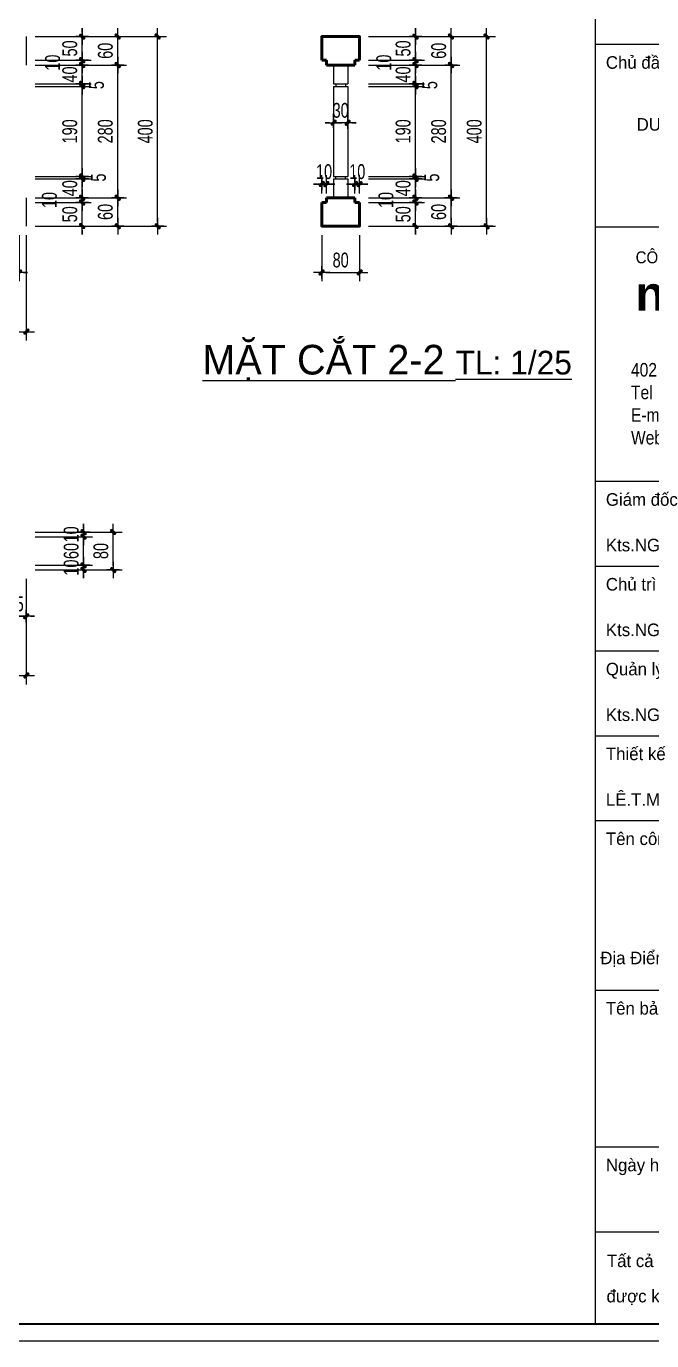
# Model space of a CAD drawing. Header units: inches. Extents: x 88947 to 296847, y 35049 to 161062.
# Drawn here: x 218162 to 220800, y 66815 to 72362 of the extents above; entities that cross this region are included whole.
import ezdxf
from ezdxf.enums import TextEntityAlignment as Align

# ---------------------------------------------------------------- set-up
doc = ezdxf.new("R2010")
doc.units = ezdxf.units.IN
doc.header["$MEASUREMENT"] = 0
doc.header["$PDMODE"] = 1
doc.layers.add('$AUDIT_BAD_LAYER1', color=7, linetype='Continuous')
doc.layers.add('text', color=2, linetype='Continuous')
for name, color, linetype, lineweight in [('0.15', 175, 'Continuous', 20), ('A-Dims', 145, 'Continuous', 25), ('A-Text', 30, 'Continuous', 9), ('A-Wall', 2, 'Continuous', 35), ('DIM', 7, 'Continuous', 25), ('KHUNG 2', 144, 'Continuous', 18), ('THAY', 3, 'Continuous', 18), ('TUONG', 4, 'Continuous', 50)]:
    doc.layers.add(name, color=color, linetype=linetype, lineweight=lineweight)
doc.styles.add('FRANKO', font='VFRANKO.TTF')
doc.styles.add('KHUNGTEN', font='VHELVEB.TTF')
doc.styles.add('VNCENTURYH', font='VHAVAN.TTF')
doc.styles.add('VNI-HELVE-CONDENSE', font='VNARIAL.TTF', dxfattribs={"width": 0.7})
doc.dimstyles.new('TAS-25', dxfattribs={"dimscale": 25, "dimtxt": 2.5, "dimasz": 0.7, "dimexe": 1.5, "dimexo": 1.5, "dimgap": 0.8, "dimtad": 1, "dimdec": 0, "dimlfac": 0.5, "dimzin": 3, "dimdsep": 46, "dimtxsty": 'VNI-HELVE-CONDENSE', "dimblk": 'TICK', "dimcen": 2.5, "dimclrt": 71, "dimazin": 2, "dimtfac": 0.75, "dimtdec": 0, "dimtix": 1, "dimtmove": 2, "dimatfit": 2, "dimldrblk": 'TICK123', "dimfxl": 1.5, "dimtolj": 1, "dimtzin": 0, "dimarcsym": 0})

# ---------------------------------------------------------------- blocks, each defined once
blk = doc.blocks.new('khung ten')
at = {"layer": '0.15', "ltscale": 0.7}
blk.add_line((301249, -213090), (305804, -213090), dxfattribs=at)
at = {"layer": 'A-Wall', "ltscale": 0.7}
blk.add_lwpolyline([(267204, -219099), (305804, -219099), (305804, -190799), (267204, -190799)], close=True, dxfattribs=at)
at = {"layer": 'KHUNG 2', "ltscale": 0.7}
for p, q in [((301249, -219099), (301249, -190799)), ((301249, -203826), (305804, -203826)), ((301249, -206004), (305804, -206004)), ((301249, -209041), (305804, -209041)), ((301249, -210053), (305804, -210053)), ((301249, -211065), (305804, -211065)), ((301249, -212078), (305804, -212078)), ((301249, -213090), (305804, -213090)), ((301249, -215115), (305804, -215115)), ((301249, -216986), (305804, -216986)), ((301249, -217998), (305804, -217998))]:
    blk.add_line(p, q, dxfattribs=at)
blk.add_lwpolyline([(267004, -219299), (306004, -219299), (306004, -190599), (267004, -190599)], close=True, dxfattribs=at)
at = {"layer": '$AUDIT_BAD_LAYER1', "color": 2, "linetype": 'Continuous', "style": 'KHUNGTEN', "width": 0.9}
blk.add_text('COÂNG TY TÖ VAÁN THIEÁT KEÁ & XAÂY DÖÏNG', height=142.53, dxfattribs=at).set_placement((303519, -206369), align=Align.MIDDLE_CENTER)
at = {"layer": '$AUDIT_BAD_LAYER1', "color": 2, "linetype": 'Continuous', "insert": (301673, -207630), "char_height": 161.97, "width": 6102.51, "attachment_point": 1, "style": 'KHUNGTEN'}
blk.add_mtext('{\\fVNI-Helve-Condense|b0|i0|c0|p2;402 Nguyeãn Kieäm - Phuù Nhuaän - TP HCM \\PTel          :  08-9954606 - Fax :08-9954607\\PE-mail      : nhavietnet@hcm.vnn.vn\\PWebsite    : www.nhavietnet.com}', dxfattribs=at)
at = {"layer": 'text', "linetype": 'Continuous', "style": 'FRANKO'}
for s, p in [('Chuû ñaàu tö', (301373, -204118)), ('DU LÒCH VAØ THÔØI TRANG ÑOÂNG TAÂY', (301740, -204857)), ('Giaùm ñoác', (301373, -209334)), ('Kts.NGUYEÃN VAÊN NGUYEÂN', (301373, -209878)), ('Chuû trì', (301373, -210346)), ('Kts.NGUYEÃN VAÊN THIEÄN', (301373, -210890)), ('Quaûn lyù kyõ thuaät', (301373, -211358)), ('Kts.NGUYEÃN VAÊN THIEÄN', (301373, -211903)), ('Thieát keá', (301373, -212370)), ('LEÂ.T.MYÕ DUYEÂN', (301373, -212915)), ('Teân coâng trình', (301373, -213383)), ('Ñòa Ñieåm:     294-Cöûa Ñaïi, Phöôøng Caåm Chaâu, ', (301306, -214806)), ('Teân baûn veõ ', (301373, -215407)), ('Ngaøy hoaøn thaønh', (301373, -217278)), ('Taát caû kích thöôùc trong baûn veõ ', (301385, -218421)), ('ñöôïc kieåm tra thöïc teá taïi coâng trình.', (301381, -218842))]:
    blk.add_text(s, height=150, dxfattribs=at).set_placement(p)
at = {"layer": 'text', "linetype": 'Continuous', "insert": (303546, -206852), "char_height": 410.12, "width": 9417.44, "attachment_point": 5, "style": 'KHUNGTEN'}
blk.add_mtext('{\\fVNI-Helve|b1|i0|c0|p2;nha     iet\\H0.8274x;corp.}', dxfattribs=at)
blk = doc.blocks.new('TICK')
at = {"layer": 'A-Dims', "color": 1}
for p, q in [((-2, 0), (2, 0)), ((0, 1.5), (0, -1.5))]:
    blk.add_line(p, q, dxfattribs=at)
at = {"layer": 'A-Dims', "color": 1, "const_width": 0.788}
blk.add_lwpolyline([(-0.33, -0.35), (0.38, 0.38)], dxfattribs=at)
at = {"layer": 'A-Dims', "color": 1, "const_width": 0.394}
for points in [[(0.24, 0.52, -0.414214), (0.52, 0.52, -1)], [(0.52, 0.52, -0.414214), (0.52, 0.24, -1)], [(-0.47, -0.21, 0.414214), (-0.47, -0.49, 1)], [(-0.47, -0.49, 0.414214), (-0.19, -0.49, 1)]]:
    blk.add_lwpolyline(points, format="xyb", dxfattribs=at)
blk = doc.blocks.new('*D1928')
at = {"layer": 'Defpoints', "color": 0}
for p in [(218071.8, 71518.6), (218131.8, 71518.6), (218131.8, 71323.3)]:
    blk.add_point(p, dxfattribs=at)
at = {"layer": 'DIM', "color": 0, "lineweight": -2}
for p, q in [((218071.8, 71481.1), (218071.8, 71285.8)), ((218131.8, 71481.1), (218131.8, 71285.8)), ((218054.3, 71323.3), (218036.8, 71323.3)), ((218071.8, 71323.3), (218131.8, 71323.3)), ((218149.3, 71323.3), (218166.8, 71323.3))]:
    blk.add_line(p, q, dxfattribs=at)
at = {"layer": 'DIM', "color": 0, "lineweight": -2, "xscale": 17.5, "yscale": 17.5, "zscale": 17.5}
blk.add_blockref('TICK', (218071.8, 71323.3), dxfattribs=at)
at = {"layer": 'DIM', "color": 0, "lineweight": -2, "xscale": 17.5, "yscale": 17.5, "zscale": 17.5, "rotation": 180}
blk.add_blockref('TICK', (218131.8, 71323.3), dxfattribs=at)
at = {"layer": 'DIM', "color": 71, "insert": (218101.8, 71375.2), "char_height": 62.5, "attachment_point": 5, "style": 'VNI-HELVE-CONDENSE'}
blk.add_mtext('\\A1;30', dxfattribs=at)
blk = doc.blocks.new('TICK123')
at = {"layer": 'A-Dims', "color": 1}
blk.add_lwpolyline([(0.05, 0, 0, 0.84, 0), (-2.11, 0, 8.4, 8.4, 0)], format="xyseb", dxfattribs=at)
blk = doc.blocks.new('*D1929')
at = {"layer": 'Defpoints', "color": 0}
for p in [(213361.8, 71518.6), (218161.8, 71518.6), (218161.8, 71073.3)]:
    blk.add_point(p, dxfattribs=at)
at = {"layer": 'DIM', "color": 0, "lineweight": -2}
for p, q in [((213361.8, 71481.1), (213361.8, 71035.8)), ((218161.8, 71481.1), (218161.8, 71035.8)), ((213379.3, 71073.3), (218144.3, 71073.3))]:
    blk.add_line(p, q, dxfattribs=at)
at = {"layer": 'DIM', "color": 0, "lineweight": -2, "xscale": 17.5, "yscale": 17.5, "zscale": 17.5, "rotation": 180}
blk.add_blockref('TICK', (213361.8, 71073.3), dxfattribs=at)
at = {"layer": 'DIM', "color": 0, "lineweight": -2, "xscale": 17.5, "yscale": 17.5, "zscale": 17.5}
blk.add_blockref('TICK', (218161.8, 71073.3), dxfattribs=at)
at = {"layer": 'DIM', "color": 71, "insert": (215761.8, 71125.2), "char_height": 62.5, "attachment_point": 5, "style": 'VNI-HELVE-CONDENSE'}
blk.add_mtext('\\A1;2400', dxfattribs=at)
blk = doc.blocks.new('*D2008')
at = {"layer": 'Defpoints', "color": 0}
for p in [(218071.8, 70067.6), (218161.8, 70067.6), (218161.8, 69872.3)]:
    blk.add_point(p, dxfattribs=at)
at = {"layer": 'DIM', "color": 0, "lineweight": -2}
for p, q in [((218071.8, 70030.1), (218071.8, 69834.8)), ((218161.8, 70030.1), (218161.8, 69834.8)), ((218054.3, 69872.3), (218036.8, 69872.3)), ((218071.8, 69872.3), (218161.8, 69872.3)), ((218179.3, 69872.3), (218196.8, 69872.3))]:
    blk.add_line(p, q, dxfattribs=at)
at = {"layer": 'DIM', "color": 0, "lineweight": -2, "xscale": 17.5, "yscale": 17.5, "zscale": 17.5}
blk.add_blockref('TICK', (218071.8, 69872.3), dxfattribs=at)
at = {"layer": 'DIM', "color": 0, "lineweight": -2, "xscale": 17.5, "yscale": 17.5, "zscale": 17.5, "rotation": 180}
blk.add_blockref('TICK', (218161.8, 69872.3), dxfattribs=at)
at = {"layer": 'DIM', "color": 71, "insert": (218116.8, 69924.1), "char_height": 62.5, "attachment_point": 5, "style": 'VNI-HELVE-CONDENSE'}
blk.add_mtext('\\A1;45', dxfattribs=at)
blk = doc.blocks.new('*D2009')
at = {"layer": 'Defpoints', "color": 0}
for p in [(213361.8, 70067.6), (218161.8, 70067.6), (218161.8, 69622.3)]:
    blk.add_point(p, dxfattribs=at)
at = {"layer": 'DIM', "color": 0, "lineweight": -2}
for p, q in [((213361.8, 70030.1), (213361.8, 69584.8)), ((218161.8, 70030.1), (218161.8, 69584.8)), ((213379.3, 69622.3), (218144.3, 69622.3))]:
    blk.add_line(p, q, dxfattribs=at)
at = {"layer": 'DIM', "color": 0, "lineweight": -2, "xscale": 17.5, "yscale": 17.5, "zscale": 17.5, "rotation": 180}
blk.add_blockref('TICK', (213361.8, 69622.3), dxfattribs=at)
at = {"layer": 'DIM', "color": 0, "lineweight": -2, "xscale": 17.5, "yscale": 17.5, "zscale": 17.5}
blk.add_blockref('TICK', (218161.8, 69622.3), dxfattribs=at)
at = {"layer": 'DIM', "color": 71, "insert": (215761.8, 69674.2), "char_height": 62.5, "attachment_point": 5, "style": 'VNI-HELVE-CONDENSE'}
blk.add_mtext('\\A1;2400', dxfattribs=at)
blk = doc.blocks.new('*D2010')
at = {"layer": 'Defpoints', "color": 0}
for p in [(218161.8, 70087.6), (218161.8, 70067.6), (218403.2, 70087.6)]:
    blk.add_point(p, dxfattribs=at)
at = {"layer": 'DIM', "color": 0, "lineweight": -2}
for p, q in [((218403.2, 70105.1), (218403.2, 70122.6)), ((218199.3, 70087.6), (218440.7, 70087.6)), ((218199.3, 70067.6), (218440.7, 70067.6)), ((218403.2, 70067.6), (218403.2, 70087.6)), ((218403.2, 70050.1), (218403.2, 70032.6))]:
    blk.add_line(p, q, dxfattribs=at)
at = {"layer": 'DIM', "color": 0, "lineweight": -2, "xscale": 17.5, "yscale": 17.5, "zscale": 17.5}
for p, rotation in [((218403.2, 70087.6), 270), ((218403.2, 70067.6), 90)]:
    blk.add_blockref('TICK', p, dxfattribs=dict(at, rotation=rotation))
at = {"layer": 'DIM', "color": 71, "insert": (218351.3, 70077.6), "char_height": 62.5, "attachment_point": 5, "rotation": 90, "style": 'VNI-HELVE-CONDENSE'}
blk.add_mtext('\\A1;10', dxfattribs=at)
blk = doc.blocks.new('*D2011')
at = {"layer": 'Defpoints', "color": 0}
for p in [(218161.8, 70207.6), (218403.2, 70207.6), (218161.8, 70087.6)]:
    blk.add_point(p, dxfattribs=at)
at = {"layer": 'DIM', "color": 0, "lineweight": -2}
for p, q in [((218199.3, 70207.6), (218440.7, 70207.6)), ((218403.2, 70105.1), (218403.2, 70190.1)), ((218199.3, 70087.6), (218440.7, 70087.6))]:
    blk.add_line(p, q, dxfattribs=at)
at = {"layer": 'DIM', "color": 0, "lineweight": -2, "xscale": 17.5, "yscale": 17.5, "zscale": 17.5}
for p, rotation in [((218403.2, 70207.6), 90), ((218403.2, 70087.6), 270)]:
    blk.add_blockref('TICK', p, dxfattribs=dict(at, rotation=rotation))
at = {"layer": 'DIM', "color": 71, "insert": (218351.3, 70147.6), "char_height": 62.5, "attachment_point": 5, "rotation": 90, "style": 'VNI-HELVE-CONDENSE'}
blk.add_mtext('\\A1;60', dxfattribs=at)
blk = doc.blocks.new('*D2012')
at = {"layer": 'Defpoints', "color": 0}
for p in [(218161.8, 70227.6), (218403.2, 70227.6), (218161.8, 70207.6)]:
    blk.add_point(p, dxfattribs=at)
at = {"layer": 'DIM', "color": 0, "lineweight": -2}
for p, q in [((218199.3, 70227.6), (218440.7, 70227.6)), ((218403.2, 70245.1), (218403.2, 70262.6)), ((218403.2, 70207.6), (218403.2, 70227.6)), ((218199.3, 70207.6), (218440.7, 70207.6)), ((218403.2, 70190.1), (218403.2, 70172.6))]:
    blk.add_line(p, q, dxfattribs=at)
at = {"layer": 'DIM', "color": 0, "lineweight": -2, "xscale": 17.5, "yscale": 17.5, "zscale": 17.5}
for p, rotation in [((218403.2, 70227.6), 270), ((218403.2, 70207.6), 90)]:
    blk.add_blockref('TICK', p, dxfattribs=dict(at, rotation=rotation))
at = {"layer": 'DIM', "color": 71, "insert": (218351.3, 70217.6), "char_height": 62.5, "attachment_point": 5, "rotation": 90, "style": 'VNI-HELVE-CONDENSE'}
blk.add_mtext('\\A1;10', dxfattribs=at)
blk = doc.blocks.new('*D2013')
at = {"layer": 'Defpoints', "color": 0}
for p in [(218286.8, 70227.6), (218528.2, 70227.6), (218286.8, 70067.6)]:
    blk.add_point(p, dxfattribs=at)
at = {"layer": 'DIM', "color": 0, "lineweight": -2}
for p, q in [((218324.3, 70227.6), (218565.7, 70227.6)), ((218528.2, 70085.1), (218528.2, 70210.1)), ((218324.3, 70067.6), (218565.7, 70067.6))]:
    blk.add_line(p, q, dxfattribs=at)
at = {"layer": 'DIM', "color": 0, "lineweight": -2, "xscale": 17.5, "yscale": 17.5, "zscale": 17.5}
for p, rotation in [((218528.2, 70227.6), 90), ((218528.2, 70067.6), 270)]:
    blk.add_blockref('TICK', p, dxfattribs=dict(at, rotation=rotation))
at = {"layer": 'DIM', "color": 71, "insert": (218476.3, 70147.6), "char_height": 62.5, "attachment_point": 5, "rotation": 90, "style": 'VNI-HELVE-CONDENSE'}
blk.add_mtext('\\A1;80', dxfattribs=at)
blk = doc.blocks.new('*D2863')
at = {"layer": 'Defpoints', "color": 0}
for p in [(218161.8, 71618.6), (218397.2, 71618.6), (218161.8, 71518.6)]:
    blk.add_point(p, dxfattribs=at)
at = {"layer": 'DIM', "color": 0, "lineweight": -2}
for p, q in [((218199.3, 71618.6), (218434.7, 71618.6)), ((218397.2, 71636.1), (218397.2, 71653.6)), ((218397.2, 71518.6), (218397.2, 71618.6)), ((218199.3, 71518.6), (218434.7, 71518.6)), ((218397.2, 71501.1), (218397.2, 71483.6))]:
    blk.add_line(p, q, dxfattribs=at)
at = {"layer": 'DIM', "color": 0, "lineweight": -2, "xscale": 17.5, "yscale": 17.5, "zscale": 17.5}
for p, rotation in [((218397.2, 71618.6), 270), ((218397.2, 71518.6), 90)]:
    blk.add_blockref('TICK', p, dxfattribs=dict(at, rotation=rotation))
at = {"layer": 'DIM', "color": 71, "insert": (218345.3, 71568.6), "char_height": 62.5, "attachment_point": 5, "rotation": 90, "style": 'VNI-HELVE-CONDENSE'}
blk.add_mtext('\\A1;50', dxfattribs=at)
blk = doc.blocks.new('*D2864')
at = {"layer": 'Defpoints', "color": 0}
for p in [(218161.8, 71638.6), (218161.8, 71618.6), (218397.2, 71638.6)]:
    blk.add_point(p, dxfattribs=at)
at = {"layer": 'DIM', "color": 0, "lineweight": -2}
for p, q in [((218397.2, 71656.1), (218397.2, 71673.6)), ((218199.3, 71638.6), (218434.7, 71638.6)), ((218199.3, 71618.6), (218434.7, 71618.6)), ((218397.2, 71618.6), (218397.2, 71638.6)), ((218397.2, 71601.1), (218397.2, 71583.6))]:
    blk.add_line(p, q, dxfattribs=at)
at = {"layer": 'DIM', "color": 0, "lineweight": -2, "xscale": 17.5, "yscale": 17.5, "zscale": 17.5}
for p, rotation in [((218397.2, 71638.6), 270), ((218397.2, 71618.6), 90)]:
    blk.add_blockref('TICK', p, dxfattribs=dict(at, rotation=rotation))
at = {"layer": 'DIM', "color": 71, "insert": (218259.3, 71628.6), "char_height": 62.5, "attachment_point": 5, "rotation": 90, "style": 'VNI-HELVE-CONDENSE'}
blk.add_mtext('\\A1;10', dxfattribs=at)
blk = doc.blocks.new('*D2865')
at = {"layer": 'Defpoints', "color": 0}
for p in [(218161.8, 71718.6), (218397.2, 71718.6), (218161.8, 71638.6)]:
    blk.add_point(p, dxfattribs=at)
at = {"layer": 'DIM', "color": 0, "lineweight": -2}
for p, q in [((218397.2, 71736.1), (218397.2, 71753.6)), ((218199.3, 71718.6), (218434.7, 71718.6)), ((218397.2, 71638.6), (218397.2, 71718.6)), ((218199.3, 71638.6), (218434.7, 71638.6)), ((218397.2, 71621.1), (218397.2, 71603.6))]:
    blk.add_line(p, q, dxfattribs=at)
at = {"layer": 'DIM', "color": 0, "lineweight": -2, "xscale": 17.5, "yscale": 17.5, "zscale": 17.5}
for p, rotation in [((218397.2, 71718.6), 270), ((218397.2, 71638.6), 90)]:
    blk.add_blockref('TICK', p, dxfattribs=dict(at, rotation=rotation))
at = {"layer": 'DIM', "color": 71, "insert": (218345.3, 71678.6), "char_height": 62.5, "attachment_point": 5, "rotation": 90, "style": 'VNI-HELVE-CONDENSE'}
blk.add_mtext('\\A1;40', dxfattribs=at)
blk = doc.blocks.new('*D2014')
at = {"layer": 'Defpoints', "color": 0}
for p in [(218161.8, 71728.6), (218397.2, 71728.6), (218161.8, 71718.6)]:
    blk.add_point(p, dxfattribs=at)
at = {"layer": 'DIM', "color": 0, "lineweight": -2}
for p, q in [((218199.3, 71728.6), (218434.7, 71728.6)), ((218397.2, 71746.1), (218397.2, 71763.6)), ((218397.2, 71718.6), (218397.2, 71728.6)), ((218199.3, 71718.6), (218434.7, 71718.6)), ((218397.2, 71701.1), (218397.2, 71683.6))]:
    blk.add_line(p, q, dxfattribs=at)
at = {"layer": 'DIM', "color": 0, "lineweight": -2, "xscale": 17.5, "yscale": 17.5, "zscale": 17.5}
for p, rotation in [((218397.2, 71728.6), 270), ((218397.2, 71718.6), 90)]:
    blk.add_blockref('TICK', p, dxfattribs=dict(at, rotation=rotation))
at = {"layer": 'DIM', "color": 71, "insert": (218466.5, 71723.6), "char_height": 62.5, "attachment_point": 5, "rotation": 90, "style": 'VNI-HELVE-CONDENSE'}
blk.add_mtext('\\A1;5', dxfattribs=at)
blk = doc.blocks.new('*D2015')
at = {"layer": 'Defpoints', "color": 0}
for p in [(218161.8, 72108.6), (218397.2, 72108.6), (218161.8, 71728.6)]:
    blk.add_point(p, dxfattribs=at)
at = {"layer": 'DIM', "color": 0, "lineweight": -2}
for p, q in [((218199.3, 72108.6), (218434.7, 72108.6)), ((218397.2, 71746.1), (218397.2, 72091.1)), ((218199.3, 71728.6), (218434.7, 71728.6))]:
    blk.add_line(p, q, dxfattribs=at)
at = {"layer": 'DIM', "color": 0, "lineweight": -2, "xscale": 17.5, "yscale": 17.5, "zscale": 17.5}
for p, rotation in [((218397.2, 72108.6), 90), ((218397.2, 71728.6), 270)]:
    blk.add_blockref('TICK', p, dxfattribs=dict(at, rotation=rotation))
at = {"layer": 'DIM', "color": 71, "insert": (218345.3, 71918.6), "char_height": 62.5, "attachment_point": 5, "rotation": 90, "style": 'VNI-HELVE-CONDENSE'}
blk.add_mtext('\\A1;190', dxfattribs=at)
blk = doc.blocks.new('*D2016')
at = {"layer": 'Defpoints', "color": 0}
for p in [(218161.8, 72118.6), (218397.2, 72118.6), (218161.8, 72108.6)]:
    blk.add_point(p, dxfattribs=at)
at = {"layer": 'DIM', "color": 0, "lineweight": -2}
for p, q in [((218199.3, 72118.6), (218434.7, 72118.6)), ((218397.2, 72136.1), (218397.2, 72153.6)), ((218397.2, 72108.6), (218397.2, 72118.6)), ((218199.3, 72108.6), (218434.7, 72108.6)), ((218397.2, 72091.1), (218397.2, 72073.6))]:
    blk.add_line(p, q, dxfattribs=at)
at = {"layer": 'DIM', "color": 0, "lineweight": -2, "xscale": 17.5, "yscale": 17.5, "zscale": 17.5}
for p, rotation in [((218397.2, 72118.6), 270), ((218397.2, 72108.6), 90)]:
    blk.add_blockref('TICK', p, dxfattribs=dict(at, rotation=rotation))
at = {"layer": 'DIM', "color": 71, "insert": (218458.2, 72113.6), "char_height": 62.5, "attachment_point": 5, "rotation": 90, "style": 'VNI-HELVE-CONDENSE'}
blk.add_mtext('\\A1;5', dxfattribs=at)
blk = doc.blocks.new('*D2866')
at = {"layer": 'Defpoints', "color": 0}
for p in [(218161.8, 72198.6), (218397.2, 72198.6), (218161.8, 72118.6)]:
    blk.add_point(p, dxfattribs=at)
at = {"layer": 'DIM', "color": 0, "lineweight": -2}
for p, q in [((218397.2, 72216.1), (218397.2, 72233.6)), ((218199.3, 72198.6), (218434.7, 72198.6)), ((218397.2, 72118.6), (218397.2, 72198.6)), ((218199.3, 72118.6), (218434.7, 72118.6)), ((218397.2, 72101.1), (218397.2, 72083.6))]:
    blk.add_line(p, q, dxfattribs=at)
at = {"layer": 'DIM', "color": 0, "lineweight": -2, "xscale": 17.5, "yscale": 17.5, "zscale": 17.5}
for p, rotation in [((218397.2, 72198.6), 270), ((218397.2, 72118.6), 90)]:
    blk.add_blockref('TICK', p, dxfattribs=dict(at, rotation=rotation))
at = {"layer": 'DIM', "color": 71, "insert": (218345.3, 72158.6), "char_height": 62.5, "attachment_point": 5, "rotation": 90, "style": 'VNI-HELVE-CONDENSE'}
blk.add_mtext('\\A1;40', dxfattribs=at)
blk = doc.blocks.new('*D2867')
at = {"layer": 'Defpoints', "color": 0}
for p in [(218161.8, 72218.6), (218161.8, 72198.6), (218397.2, 72218.6)]:
    blk.add_point(p, dxfattribs=at)
at = {"layer": 'DIM', "color": 0, "lineweight": -2}
for p, q in [((218397.2, 72236.1), (218397.2, 72253.6)), ((218199.3, 72218.6), (218434.7, 72218.6)), ((218199.3, 72198.6), (218434.7, 72198.6)), ((218397.2, 72198.6), (218397.2, 72218.6)), ((218397.2, 72181.1), (218397.2, 72163.6))]:
    blk.add_line(p, q, dxfattribs=at)
at = {"layer": 'DIM', "color": 0, "lineweight": -2, "xscale": 17.5, "yscale": 17.5, "zscale": 17.5}
for p, rotation in [((218397.2, 72218.6), 270), ((218397.2, 72198.6), 90)]:
    blk.add_blockref('TICK', p, dxfattribs=dict(at, rotation=rotation))
at = {"layer": 'DIM', "color": 71, "insert": (218272.9, 72208.6), "char_height": 62.5, "attachment_point": 5, "rotation": 90, "style": 'VNI-HELVE-CONDENSE'}
blk.add_mtext('\\A1;10', dxfattribs=at)
blk = doc.blocks.new('*D2868')
at = {"layer": 'Defpoints', "color": 0}
for p in [(218161.8, 72318.6), (218397.2, 72318.6), (218161.8, 72218.6)]:
    blk.add_point(p, dxfattribs=at)
at = {"layer": 'DIM', "color": 0, "lineweight": -2}
for p, q in [((218397.2, 72336.1), (218397.2, 72353.6)), ((218199.3, 72318.6), (218434.7, 72318.6)), ((218397.2, 72218.6), (218397.2, 72318.6)), ((218199.3, 72218.6), (218434.7, 72218.6)), ((218397.2, 72201.1), (218397.2, 72183.6))]:
    blk.add_line(p, q, dxfattribs=at)
at = {"layer": 'DIM', "color": 0, "lineweight": -2, "xscale": 17.5, "yscale": 17.5, "zscale": 17.5}
for p, rotation in [((218397.2, 72318.6), 270), ((218397.2, 72218.6), 90)]:
    blk.add_blockref('TICK', p, dxfattribs=dict(at, rotation=rotation))
at = {"layer": 'DIM', "color": 71, "insert": (218345.3, 72268.6), "char_height": 62.5, "attachment_point": 5, "rotation": 90, "style": 'VNI-HELVE-CONDENSE'}
blk.add_mtext('\\A1;50', dxfattribs=at)
blk = doc.blocks.new('*D2017')
at = {"layer": 'Defpoints', "color": 0}
for p in [(218161.8, 71638.6), (218547.2, 71638.6), (218161.8, 71518.6)]:
    blk.add_point(p, dxfattribs=at)
at = {"layer": 'DIM', "color": 0, "lineweight": -2}
for p, q in [((218199.3, 71638.6), (218584.7, 71638.6)), ((218547.2, 71536.1), (218547.2, 71621.1)), ((218199.3, 71518.6), (218584.7, 71518.6))]:
    blk.add_line(p, q, dxfattribs=at)
at = {"layer": 'DIM', "color": 0, "lineweight": -2, "xscale": 17.5, "yscale": 17.5, "zscale": 17.5}
for p, rotation in [((218547.2, 71638.6), 90), ((218547.2, 71518.6), 270)]:
    blk.add_blockref('TICK', p, dxfattribs=dict(at, rotation=rotation))
at = {"layer": 'DIM', "color": 71, "insert": (218495.3, 71578.6), "char_height": 62.5, "attachment_point": 5, "rotation": 90, "style": 'VNI-HELVE-CONDENSE'}
blk.add_mtext('\\A1;60', dxfattribs=at)
blk = doc.blocks.new('*D2018')
at = {"layer": 'Defpoints', "color": 0}
for p in [(218161.8, 72198.6), (218547.2, 72198.6), (218161.8, 71638.6)]:
    blk.add_point(p, dxfattribs=at)
at = {"layer": 'DIM', "color": 0, "lineweight": -2}
for p, q in [((218199.3, 72198.6), (218584.7, 72198.6)), ((218547.2, 71656.1), (218547.2, 72181.1)), ((218199.3, 71638.6), (218584.7, 71638.6))]:
    blk.add_line(p, q, dxfattribs=at)
at = {"layer": 'DIM', "color": 0, "lineweight": -2, "xscale": 17.5, "yscale": 17.5, "zscale": 17.5}
for p, rotation in [((218547.2, 72198.6), 90), ((218547.2, 71638.6), 270)]:
    blk.add_blockref('TICK', p, dxfattribs=dict(at, rotation=rotation))
at = {"layer": 'DIM', "color": 71, "insert": (218495.3, 71918.6), "char_height": 62.5, "attachment_point": 5, "rotation": 90, "style": 'VNI-HELVE-CONDENSE'}
blk.add_mtext('\\A1;280', dxfattribs=at)
blk = doc.blocks.new('*D2019')
at = {"layer": 'Defpoints', "color": 0}
for p in [(218161.8, 72318.6), (218547.2, 72318.6), (218161.8, 72198.6)]:
    blk.add_point(p, dxfattribs=at)
at = {"layer": 'DIM', "color": 0, "lineweight": -2}
for p, q in [((218199.3, 72318.6), (218584.7, 72318.6)), ((218547.2, 72216.1), (218547.2, 72301.1)), ((218199.3, 72198.6), (218584.7, 72198.6))]:
    blk.add_line(p, q, dxfattribs=at)
at = {"layer": 'DIM', "color": 0, "lineweight": -2, "xscale": 17.5, "yscale": 17.5, "zscale": 17.5}
for p, rotation in [((218547.2, 72318.6), 90), ((218547.2, 72198.6), 270)]:
    blk.add_blockref('TICK', p, dxfattribs=dict(at, rotation=rotation))
at = {"layer": 'DIM', "color": 71, "insert": (218495.3, 72258.6), "char_height": 62.5, "attachment_point": 5, "rotation": 90, "style": 'VNI-HELVE-CONDENSE'}
blk.add_mtext('\\A1;60', dxfattribs=at)
blk = doc.blocks.new('*D2020')
at = {"layer": 'Defpoints', "color": 0}
for p in [(218311.8, 72318.6), (218715.7, 72318.6), (218311.8, 71518.6)]:
    blk.add_point(p, dxfattribs=at)
at = {"layer": 'DIM', "color": 0, "lineweight": -2}
for p, q in [((218349.3, 72318.6), (218753.2, 72318.6)), ((218715.7, 71536.1), (218715.7, 72301.1)), ((218349.3, 71518.6), (218753.2, 71518.6))]:
    blk.add_line(p, q, dxfattribs=at)
at = {"layer": 'DIM', "color": 0, "lineweight": -2, "xscale": 17.5, "yscale": 17.5, "zscale": 17.5}
for p, rotation in [((218715.7, 72318.6), 90), ((218715.7, 71518.6), 270)]:
    blk.add_blockref('TICK', p, dxfattribs=dict(at, rotation=rotation))
at = {"layer": 'DIM', "color": 71, "insert": (218663.8, 71918.6), "char_height": 62.5, "attachment_point": 5, "rotation": 90, "style": 'VNI-HELVE-CONDENSE'}
blk.add_mtext('\\A1;400', dxfattribs=at)
blk = doc.blocks.new('*D2021')
at = {"layer": 'Defpoints', "color": 0}
for p in [(219567.7, 71618.6), (219803.2, 71618.6), (219567.7, 71518.6)]:
    blk.add_point(p, dxfattribs=at)
at = {"layer": 'DIM', "color": 0, "lineweight": -2}
for p, q in [((219605.2, 71618.6), (219840.7, 71618.6)), ((219803.2, 71636.1), (219803.2, 71653.6)), ((219803.2, 71518.6), (219803.2, 71618.6)), ((219605.2, 71518.6), (219840.7, 71518.6)), ((219803.2, 71501.1), (219803.2, 71483.6))]:
    blk.add_line(p, q, dxfattribs=at)
at = {"layer": 'DIM', "color": 0, "lineweight": -2, "xscale": 17.5, "yscale": 17.5, "zscale": 17.5}
for p, rotation in [((219803.2, 71618.6), 270), ((219803.2, 71518.6), 90)]:
    blk.add_blockref('TICK', p, dxfattribs=dict(at, rotation=rotation))
at = {"layer": 'DIM', "color": 71, "insert": (219751.3, 71568.6), "char_height": 62.5, "attachment_point": 5, "rotation": 90, "style": 'VNI-HELVE-CONDENSE'}
blk.add_mtext('\\A1;50', dxfattribs=at)
blk = doc.blocks.new('*D2022')
at = {"layer": 'Defpoints', "color": 0}
for p in [(219567.7, 71638.6), (219567.7, 71618.6), (219803.2, 71638.6)]:
    blk.add_point(p, dxfattribs=at)
at = {"layer": 'DIM', "color": 0, "lineweight": -2}
for p, q in [((219803.2, 71656.1), (219803.2, 71673.6)), ((219605.2, 71638.6), (219840.7, 71638.6)), ((219605.2, 71618.6), (219840.7, 71618.6)), ((219803.2, 71618.6), (219803.2, 71638.6)), ((219803.2, 71601.1), (219803.2, 71583.6))]:
    blk.add_line(p, q, dxfattribs=at)
at = {"layer": 'DIM', "color": 0, "lineweight": -2, "xscale": 17.5, "yscale": 17.5, "zscale": 17.5}
for p, rotation in [((219803.2, 71638.6), 270), ((219803.2, 71618.6), 90)]:
    blk.add_blockref('TICK', p, dxfattribs=dict(at, rotation=rotation))
at = {"layer": 'DIM', "color": 71, "insert": (219678.9, 71628.6), "char_height": 62.5, "attachment_point": 5, "rotation": 90, "style": 'VNI-HELVE-CONDENSE'}
blk.add_mtext('\\A1;10', dxfattribs=at)
blk = doc.blocks.new('*D2023')
at = {"layer": 'Defpoints', "color": 0}
for p in [(219567.7, 71718.6), (219803.2, 71718.6), (219567.7, 71638.6)]:
    blk.add_point(p, dxfattribs=at)
at = {"layer": 'DIM', "color": 0, "lineweight": -2}
for p, q in [((219803.2, 71736.1), (219803.2, 71753.6)), ((219605.2, 71718.6), (219840.7, 71718.6)), ((219803.2, 71638.6), (219803.2, 71718.6)), ((219605.2, 71638.6), (219840.7, 71638.6)), ((219803.2, 71621.1), (219803.2, 71603.6))]:
    blk.add_line(p, q, dxfattribs=at)
at = {"layer": 'DIM', "color": 0, "lineweight": -2, "xscale": 17.5, "yscale": 17.5, "zscale": 17.5}
for p, rotation in [((219803.2, 71718.6), 270), ((219803.2, 71638.6), 90)]:
    blk.add_blockref('TICK', p, dxfattribs=dict(at, rotation=rotation))
at = {"layer": 'DIM', "color": 71, "insert": (219751.3, 71678.6), "char_height": 62.5, "attachment_point": 5, "rotation": 90, "style": 'VNI-HELVE-CONDENSE'}
blk.add_mtext('\\A1;40', dxfattribs=at)
blk = doc.blocks.new('*D2024')
at = {"layer": 'Defpoints', "color": 0}
for p in [(219567.7, 71728.6), (219803.2, 71728.6), (219567.7, 71718.6)]:
    blk.add_point(p, dxfattribs=at)
at = {"layer": 'DIM', "color": 0, "lineweight": -2}
for p, q in [((219605.2, 71728.6), (219840.7, 71728.6)), ((219803.2, 71746.1), (219803.2, 71763.6)), ((219803.2, 71718.6), (219803.2, 71728.6)), ((219605.2, 71718.6), (219840.7, 71718.6)), ((219803.2, 71701.1), (219803.2, 71683.6))]:
    blk.add_line(p, q, dxfattribs=at)
at = {"layer": 'DIM', "color": 0, "lineweight": -2, "xscale": 17.5, "yscale": 17.5, "zscale": 17.5}
for p, rotation in [((219803.2, 71728.6), 270), ((219803.2, 71718.6), 90)]:
    blk.add_blockref('TICK', p, dxfattribs=dict(at, rotation=rotation))
at = {"layer": 'DIM', "color": 71, "insert": (219872.5, 71723.6), "char_height": 62.5, "attachment_point": 5, "rotation": 90, "style": 'VNI-HELVE-CONDENSE'}
blk.add_mtext('\\A1;5', dxfattribs=at)
blk = doc.blocks.new('*D2025')
at = {"layer": 'Defpoints', "color": 0}
for p in [(219567.7, 72108.6), (219803.2, 72108.6), (219567.7, 71728.6)]:
    blk.add_point(p, dxfattribs=at)
at = {"layer": 'DIM', "color": 0, "lineweight": -2}
for p, q in [((219605.2, 72108.6), (219840.7, 72108.6)), ((219803.2, 71746.1), (219803.2, 72091.1)), ((219605.2, 71728.6), (219840.7, 71728.6))]:
    blk.add_line(p, q, dxfattribs=at)
at = {"layer": 'DIM', "color": 0, "lineweight": -2, "xscale": 17.5, "yscale": 17.5, "zscale": 17.5}
for p, rotation in [((219803.2, 72108.6), 90), ((219803.2, 71728.6), 270)]:
    blk.add_blockref('TICK', p, dxfattribs=dict(at, rotation=rotation))
at = {"layer": 'DIM', "color": 71, "insert": (219751.3, 71918.6), "char_height": 62.5, "attachment_point": 5, "rotation": 90, "style": 'VNI-HELVE-CONDENSE'}
blk.add_mtext('\\A1;190', dxfattribs=at)
blk = doc.blocks.new('*D2026')
at = {"layer": 'Defpoints', "color": 0}
for p in [(219567.7, 72118.6), (219803.2, 72118.6), (219567.7, 72108.6)]:
    blk.add_point(p, dxfattribs=at)
at = {"layer": 'DIM', "color": 0, "lineweight": -2}
for p, q in [((219605.2, 72118.6), (219840.7, 72118.6)), ((219803.2, 72136.1), (219803.2, 72153.6)), ((219803.2, 72108.6), (219803.2, 72118.6)), ((219605.2, 72108.6), (219840.7, 72108.6)), ((219803.2, 72091.1), (219803.2, 72073.6))]:
    blk.add_line(p, q, dxfattribs=at)
at = {"layer": 'DIM', "color": 0, "lineweight": -2, "xscale": 17.5, "yscale": 17.5, "zscale": 17.5}
for p, rotation in [((219803.2, 72118.6), 270), ((219803.2, 72108.6), 90)]:
    blk.add_blockref('TICK', p, dxfattribs=dict(at, rotation=rotation))
at = {"layer": 'DIM', "color": 71, "insert": (219864.2, 72113.6), "char_height": 62.5, "attachment_point": 5, "rotation": 90, "style": 'VNI-HELVE-CONDENSE'}
blk.add_mtext('\\A1;5', dxfattribs=at)
blk = doc.blocks.new('*D2027')
at = {"layer": 'Defpoints', "color": 0}
for p in [(219567.7, 72198.6), (219803.2, 72198.6), (219567.7, 72118.6)]:
    blk.add_point(p, dxfattribs=at)
at = {"layer": 'DIM', "color": 0, "lineweight": -2}
for p, q in [((219803.2, 72216.1), (219803.2, 72233.6)), ((219605.2, 72198.6), (219840.7, 72198.6)), ((219803.2, 72118.6), (219803.2, 72198.6)), ((219605.2, 72118.6), (219840.7, 72118.6)), ((219803.2, 72101.1), (219803.2, 72083.6))]:
    blk.add_line(p, q, dxfattribs=at)
at = {"layer": 'DIM', "color": 0, "lineweight": -2, "xscale": 17.5, "yscale": 17.5, "zscale": 17.5}
for p, rotation in [((219803.2, 72198.6), 270), ((219803.2, 72118.6), 90)]:
    blk.add_blockref('TICK', p, dxfattribs=dict(at, rotation=rotation))
at = {"layer": 'DIM', "color": 71, "insert": (219751.3, 72158.6), "char_height": 62.5, "attachment_point": 5, "rotation": 90, "style": 'VNI-HELVE-CONDENSE'}
blk.add_mtext('\\A1;40', dxfattribs=at)
blk = doc.blocks.new('*D2028')
at = {"layer": 'Defpoints', "color": 0}
for p in [(219567.7, 72218.6), (219567.7, 72198.6), (219803.2, 72218.6)]:
    blk.add_point(p, dxfattribs=at)
at = {"layer": 'DIM', "color": 0, "lineweight": -2}
for p, q in [((219803.2, 72236.1), (219803.2, 72253.6)), ((219605.2, 72218.6), (219840.7, 72218.6)), ((219605.2, 72198.6), (219840.7, 72198.6)), ((219803.2, 72198.6), (219803.2, 72218.6)), ((219803.2, 72181.1), (219803.2, 72163.6))]:
    blk.add_line(p, q, dxfattribs=at)
at = {"layer": 'DIM', "color": 0, "lineweight": -2, "xscale": 17.5, "yscale": 17.5, "zscale": 17.5}
for p, rotation in [((219803.2, 72218.6), 270), ((219803.2, 72198.6), 90)]:
    blk.add_blockref('TICK', p, dxfattribs=dict(at, rotation=rotation))
at = {"layer": 'DIM', "color": 71, "insert": (219669.9, 72208.6), "char_height": 62.5, "attachment_point": 5, "rotation": 90, "style": 'VNI-HELVE-CONDENSE'}
blk.add_mtext('\\A1;10', dxfattribs=at)
blk = doc.blocks.new('*D2029')
at = {"layer": 'Defpoints', "color": 0}
for p in [(219567.7, 72318.6), (219803.2, 72318.6), (219567.7, 72218.6)]:
    blk.add_point(p, dxfattribs=at)
at = {"layer": 'DIM', "color": 0, "lineweight": -2}
for p, q in [((219803.2, 72336.1), (219803.2, 72353.6)), ((219605.2, 72318.6), (219840.7, 72318.6)), ((219803.2, 72218.6), (219803.2, 72318.6)), ((219605.2, 72218.6), (219840.7, 72218.6)), ((219803.2, 72201.1), (219803.2, 72183.6))]:
    blk.add_line(p, q, dxfattribs=at)
at = {"layer": 'DIM', "color": 0, "lineweight": -2, "xscale": 17.5, "yscale": 17.5, "zscale": 17.5}
for p, rotation in [((219803.2, 72318.6), 270), ((219803.2, 72218.6), 90)]:
    blk.add_blockref('TICK', p, dxfattribs=dict(at, rotation=rotation))
at = {"layer": 'DIM', "color": 71, "insert": (219751.3, 72268.6), "char_height": 62.5, "attachment_point": 5, "rotation": 90, "style": 'VNI-HELVE-CONDENSE'}
blk.add_mtext('\\A1;50', dxfattribs=at)
blk = doc.blocks.new('*D2030')
at = {"layer": 'Defpoints', "color": 0}
for p in [(219567.7, 71638.6), (219953.2, 71638.6), (219567.7, 71518.6)]:
    blk.add_point(p, dxfattribs=at)
at = {"layer": 'DIM', "color": 0, "lineweight": -2}
for p, q in [((219605.2, 71638.6), (219990.7, 71638.6)), ((219953.2, 71536.1), (219953.2, 71621.1)), ((219605.2, 71518.6), (219990.7, 71518.6))]:
    blk.add_line(p, q, dxfattribs=at)
at = {"layer": 'DIM', "color": 0, "lineweight": -2, "xscale": 17.5, "yscale": 17.5, "zscale": 17.5}
for p, rotation in [((219953.2, 71638.6), 90), ((219953.2, 71518.6), 270)]:
    blk.add_blockref('TICK', p, dxfattribs=dict(at, rotation=rotation))
at = {"layer": 'DIM', "color": 71, "insert": (219901.3, 71578.6), "char_height": 62.5, "attachment_point": 5, "rotation": 90, "style": 'VNI-HELVE-CONDENSE'}
blk.add_mtext('\\A1;60', dxfattribs=at)
blk = doc.blocks.new('*D2031')
at = {"layer": 'Defpoints', "color": 0}
for p in [(219567.7, 72198.6), (219953.2, 72198.6), (219567.7, 71638.6)]:
    blk.add_point(p, dxfattribs=at)
at = {"layer": 'DIM', "color": 0, "lineweight": -2}
for p, q in [((219605.2, 72198.6), (219990.7, 72198.6)), ((219953.2, 71656.1), (219953.2, 72181.1)), ((219605.2, 71638.6), (219990.7, 71638.6))]:
    blk.add_line(p, q, dxfattribs=at)
at = {"layer": 'DIM', "color": 0, "lineweight": -2, "xscale": 17.5, "yscale": 17.5, "zscale": 17.5}
for p, rotation in [((219953.2, 72198.6), 90), ((219953.2, 71638.6), 270)]:
    blk.add_blockref('TICK', p, dxfattribs=dict(at, rotation=rotation))
at = {"layer": 'DIM', "color": 71, "insert": (219901.3, 71918.6), "char_height": 62.5, "attachment_point": 5, "rotation": 90, "style": 'VNI-HELVE-CONDENSE'}
blk.add_mtext('\\A1;280', dxfattribs=at)
blk = doc.blocks.new('*D2032')
at = {"layer": 'Defpoints', "color": 0}
for p in [(219567.7, 72318.6), (219953.2, 72318.6), (219567.7, 72198.6)]:
    blk.add_point(p, dxfattribs=at)
at = {"layer": 'DIM', "color": 0, "lineweight": -2}
for p, q in [((219605.2, 72318.6), (219990.7, 72318.6)), ((219953.2, 72216.1), (219953.2, 72301.1)), ((219605.2, 72198.6), (219990.7, 72198.6))]:
    blk.add_line(p, q, dxfattribs=at)
at = {"layer": 'DIM', "color": 0, "lineweight": -2, "xscale": 17.5, "yscale": 17.5, "zscale": 17.5}
for p, rotation in [((219953.2, 72318.6), 90), ((219953.2, 72198.6), 270)]:
    blk.add_blockref('TICK', p, dxfattribs=dict(at, rotation=rotation))
at = {"layer": 'DIM', "color": 71, "insert": (219901.3, 72258.6), "char_height": 62.5, "attachment_point": 5, "rotation": 90, "style": 'VNI-HELVE-CONDENSE'}
blk.add_mtext('\\A1;60', dxfattribs=at)
blk = doc.blocks.new('*D2033')
at = {"layer": 'Defpoints', "color": 0}
for p in [(219717.7, 72318.6), (220103.2, 72318.6), (219717.7, 71518.6)]:
    blk.add_point(p, dxfattribs=at)
at = {"layer": 'DIM', "color": 0, "lineweight": -2}
for p, q in [((219755.2, 72318.6), (220140.7, 72318.6)), ((220103.2, 71536.1), (220103.2, 72301.1)), ((219755.2, 71518.6), (220140.7, 71518.6))]:
    blk.add_line(p, q, dxfattribs=at)
at = {"layer": 'DIM', "color": 0, "lineweight": -2, "xscale": 17.5, "yscale": 17.5, "zscale": 17.5}
for p, rotation in [((220103.2, 72318.6), 90), ((220103.2, 71518.6), 270)]:
    blk.add_blockref('TICK', p, dxfattribs=dict(at, rotation=rotation))
at = {"layer": 'DIM', "color": 71, "insert": (220051.3, 71918.6), "char_height": 62.5, "attachment_point": 5, "rotation": 90, "style": 'VNI-HELVE-CONDENSE'}
blk.add_mtext('\\A1;400', dxfattribs=at)
blk = doc.blocks.new('*D2869')
at = {"layer": 'Defpoints', "color": 0}
for p in [(219407.7, 71518.6), (219567.7, 71518.6), (219567.7, 71323.3)]:
    blk.add_point(p, dxfattribs=at)
at = {"layer": 'DIM', "color": 0, "lineweight": -2}
for p, q in [((219407.7, 71481.1), (219407.7, 71285.8)), ((219567.7, 71481.1), (219567.7, 71285.8)), ((219425.2, 71323.3), (219550.2, 71323.3))]:
    blk.add_line(p, q, dxfattribs=at)
at = {"layer": 'DIM', "color": 0, "lineweight": -2, "xscale": 17.5, "yscale": 17.5, "zscale": 17.5, "rotation": 180}
blk.add_blockref('TICK', (219407.7, 71323.3), dxfattribs=at)
at = {"layer": 'DIM', "color": 0, "lineweight": -2, "xscale": 17.5, "yscale": 17.5, "zscale": 17.5}
blk.add_blockref('TICK', (219567.7, 71323.3), dxfattribs=at)
at = {"layer": 'DIM', "color": 71, "insert": (219487.7, 71375.2), "char_height": 62.5, "attachment_point": 5, "style": 'VNI-HELVE-CONDENSE'}
blk.add_mtext('\\A1;80', dxfattribs=at)
blk = doc.blocks.new('*D2870')
at = {"layer": 'Defpoints', "color": 0}
for p in [(219427.7, 71696.3), (219407.7, 71618.6), (219427.7, 71618.6)]:
    blk.add_point(p, dxfattribs=at)
at = {"layer": 'DIM', "color": 0, "lineweight": -2}
for p, q in [((219407.7, 71656.1), (219407.7, 71733.8)), ((219427.7, 71656.1), (219427.7, 71733.8)), ((219390.2, 71696.3), (219372.7, 71696.3)), ((219407.7, 71696.3), (219427.7, 71696.3)), ((219445.2, 71696.3), (219462.7, 71696.3))]:
    blk.add_line(p, q, dxfattribs=at)
at = {"layer": 'DIM', "color": 0, "lineweight": -2, "xscale": 17.5, "yscale": 17.5, "zscale": 17.5}
blk.add_blockref('TICK', (219407.7, 71696.3), dxfattribs=at)
at = {"layer": 'DIM', "color": 0, "lineweight": -2, "xscale": 17.5, "yscale": 17.5, "zscale": 17.5, "rotation": 180}
blk.add_blockref('TICK', (219427.7, 71696.3), dxfattribs=at)
at = {"layer": 'DIM', "color": 71, "insert": (219417.7, 71748.2), "char_height": 62.5, "attachment_point": 5, "style": 'VNI-HELVE-CONDENSE'}
blk.add_mtext('\\A1;10', dxfattribs=at)
blk = doc.blocks.new('*D2034')
at = {"layer": 'Defpoints', "color": 0}
for p in [(219567.7, 71696.3), (219547.7, 71618.6), (219567.7, 71618.6)]:
    blk.add_point(p, dxfattribs=at)
at = {"layer": 'DIM', "color": 0, "lineweight": -2}
for p, q in [((219547.7, 71656.1), (219547.7, 71733.8)), ((219567.7, 71656.1), (219567.7, 71733.8)), ((219530.2, 71696.3), (219512.7, 71696.3)), ((219547.7, 71696.3), (219567.7, 71696.3)), ((219585.2, 71696.3), (219602.7, 71696.3))]:
    blk.add_line(p, q, dxfattribs=at)
at = {"layer": 'DIM', "color": 0, "lineweight": -2, "xscale": 17.5, "yscale": 17.5, "zscale": 17.5}
blk.add_blockref('TICK', (219547.7, 71696.3), dxfattribs=at)
at = {"layer": 'DIM', "color": 0, "lineweight": -2, "xscale": 17.5, "yscale": 17.5, "zscale": 17.5, "rotation": 180}
blk.add_blockref('TICK', (219567.7, 71696.3), dxfattribs=at)
at = {"layer": 'DIM', "color": 71, "insert": (219557.7, 71748.2), "char_height": 62.5, "attachment_point": 5, "style": 'VNI-HELVE-CONDENSE'}
blk.add_mtext('\\A1;10', dxfattribs=at)
blk = doc.blocks.new('*D2871')
at = {"layer": 'Defpoints', "color": 0}
for p in [(219457.7, 71955), (219457.7, 71895.5), (219517.7, 71895.5)]:
    blk.add_point(p, dxfattribs=at)
at = {"layer": 'DIM', "color": 0, "lineweight": -2}
for p, q in [((219440.2, 71955), (219422.7, 71955)), ((219457.7, 71933), (219457.7, 71992.5)), ((219517.7, 71955), (219457.7, 71955)), ((219517.7, 71933), (219517.7, 71992.5)), ((219535.2, 71955), (219552.7, 71955))]:
    blk.add_line(p, q, dxfattribs=at)
at = {"layer": 'DIM', "color": 0, "lineweight": -2, "xscale": 17.5, "yscale": 17.5, "zscale": 17.5}
blk.add_blockref('TICK', (219457.7, 71955), dxfattribs=at)
at = {"layer": 'DIM', "color": 0, "lineweight": -2, "xscale": 17.5, "yscale": 17.5, "zscale": 17.5, "rotation": 180}
blk.add_blockref('TICK', (219517.7, 71955), dxfattribs=at)
at = {"layer": 'DIM', "color": 71, "insert": (219487.7, 72006.9), "char_height": 62.5, "attachment_point": 5, "style": 'VNI-HELVE-CONDENSE'}
blk.add_mtext('\\A1;30', dxfattribs=at)

msp = doc.modelspace()

# ---------------------------------------------------------------- linework, layer by layer
at = {"layer": 'THAY'}
for p, q in [((218161.8, 72318.6), (218161.8, 72198.6)), ((219457.7, 72198.6), (219457.7, 72118.6)), ((219517.7, 72198.6), (219517.7, 72118.6)), ((219457.7, 72118.6), (219517.7, 72118.6)), ((219467.7, 72118.6), (219467.7, 72108.6)), ((219507.7, 72118.6), (219507.7, 72108.6)), ((219457.7, 72108.6), (219517.7, 72108.6)), ((219457.7, 72108.6), (219457.7, 71728.6)), ((219517.7, 72108.6), (219517.7, 71728.6)), ((219457.7, 71728.6), (219517.7, 71728.6)), ((219467.7, 71718.6), (219467.7, 71728.6)), ((219507.7, 71718.6), (219507.7, 71728.6)), ((219457.7, 71718.6), (219517.7, 71718.6)), ((219457.7, 71718.6), (219457.7, 71638.6)), ((219517.7, 71718.6), (219517.7, 71638.6)), ((218161.8, 71638.6), (218161.8, 71518.6))]:
    msp.add_line(p, q, dxfattribs=at)
at = {"layer": 'TUONG'}
for p, q in [((219427.7, 72218.6), (219407.7, 72218.6)), ((219427.7, 72218.6), (219427.7, 72198.6)), ((219547.7, 72218.6), (219547.7, 72198.6)), ((219547.7, 72218.6), (219567.7, 72218.6)), ((219427.7, 71618.6), (219407.7, 71618.6)), ((219427.7, 71618.6), (219427.7, 71638.6)), ((219547.7, 71618.6), (219547.7, 71638.6)), ((219547.7, 71618.6), (219567.7, 71618.6))]:
    msp.add_line(p, q, dxfattribs=at)
for points in [[(219407.7, 72218.6), (219407.7, 72318.6), (219567.7, 72318.6), (219567.7, 72218.6)], [(219547.7, 72198.6), (219427.7, 72198.6)], [(219407.7, 71618.6), (219407.7, 71518.6), (219567.7, 71518.6), (219567.7, 71618.6)], [(219547.7, 71638.6), (219427.7, 71638.6)]]:
    msp.add_lwpolyline(points, dxfattribs=at)

# ---------------------------------------------------------------- block references
at = {"layer": 'A-Text', "xscale": 0.3535714285681024, "yscale": 0.3535714286845177, "zscale": 0.3535714286832132}
msp.add_blockref('khung ten', (114049.4, 144353.1), dxfattribs=at)

# ---------------------------------------------------------------- texts
at = {"layer": 'text', "insert": (218904.3, 71017.6), "char_height": 125, "width": 6721.758, "attachment_point": 1, "style": 'VNCENTURYH'}
msp.add_mtext('{\\fVNI-Franko|b0|i0|c0|p2;\\LMAËT CAÉT 2-2 \\H0.8x;TL: 1/25}', dxfattribs=at)

# ---------------------------------------------------------------- dimensions: what is measured, and where the dimension line sits
at = {"layer": 'DIM'}
for base, p1, p2, picture, middle in [((218397.2, 72318.6), (218161.8, 72218.6), (218161.8, 72318.6), '*D2868', (218345.3, 72268.6)), ((218547.2, 72318.6), (218161.8, 72198.6), (218161.8, 72318.6), '*D2019', (218495.3, 72258.6)), ((218715.7, 72318.6), (218311.8, 71518.6), (218311.8, 72318.6), '*D2020', (218663.8, 71918.6)), ((219803.2, 72318.6), (219567.7, 72218.6), (219567.7, 72318.6), '*D2029', (219751.3, 72268.6)), ((219953.2, 72318.6), (219567.7, 72198.6), (219567.7, 72318.6), '*D2032', (219901.3, 72258.6)), ((220103.2, 72318.6), (219717.7, 71518.6), (219717.7, 72318.6), '*D2033', (220051.3, 71918.6)), ((218397.2, 72198.6), (218161.8, 72118.6), (218161.8, 72198.6), '*D2866', (218345.3, 72158.6)), ((218547.2, 72198.6), (218161.8, 71638.6), (218161.8, 72198.6), '*D2018', (218495.3, 71918.6)), ((219803.2, 72198.6), (219567.7, 72118.6), (219567.7, 72198.6), '*D2027', (219751.3, 72158.6)), ((219953.2, 72198.6), (219567.7, 71638.6), (219567.7, 72198.6), '*D2031', (219901.3, 71918.6)), ((218397.2, 72108.6), (218161.8, 71728.6), (218161.8, 72108.6), '*D2015', (218345.3, 71918.6)), ((219803.2, 72108.6), (219567.7, 71728.6), (219567.7, 72108.6), '*D2025', (219751.3, 71918.6)), ((218397.2, 71718.6), (218161.8, 71638.6), (218161.8, 71718.6), '*D2865', (218345.3, 71678.6)), ((219803.2, 71718.6), (219567.7, 71638.6), (219567.7, 71718.6), '*D2023', (219751.3, 71678.6)), ((218547.2, 71638.6), (218161.8, 71518.6), (218161.8, 71638.6), '*D2017', (218495.3, 71578.6)), ((219953.2, 71638.6), (219567.7, 71518.6), (219567.7, 71638.6), '*D2030', (219901.3, 71578.6)), ((218397.2, 71618.6), (218161.8, 71518.6), (218161.8, 71618.6), '*D2863', (218345.3, 71568.6)), ((219803.2, 71618.6), (219567.7, 71518.6), (219567.7, 71618.6), '*D2021', (219751.3, 71568.6)), ((218403.2, 70227.6), (218161.8, 70207.6), (218161.8, 70227.6), '*D2012', (218351.3, 70217.6)), ((218403.2, 70207.6), (218161.8, 70087.6), (218161.8, 70207.6), '*D2011', (218351.3, 70147.6)), ((218528.2, 70227.6), (218286.8, 70067.6), (218286.8, 70227.6), '*D2013', (218476.3, 70147.6)), ((218403.2, 70087.6), (218161.8, 70067.6), (218161.8, 70087.6), '*D2010', (218351.3, 70077.6))]:
    dim = msp.add_linear_dim(base=base, p1=p1, p2=p2, angle=90, dimstyle='TAS-25', dxfattribs=at)
    dim.commit()
    dim.dimension.update_dxf_attribs({"geometry": picture, "text_midpoint": middle})
for base, p1, p2, picture, middle in [((218397.2, 72218.6), (218161.8, 72198.6), (218161.8, 72218.6), '*D2867', (218272.9, 72208.6)), ((219803.2, 72218.6), (219567.7, 72198.6), (219567.7, 72218.6), '*D2028', (219669.9, 72208.6)), ((218397.2, 72118.6), (218161.8, 72108.6), (218161.8, 72118.6), '*D2016', (218458.2, 72113.6)), ((219803.2, 72118.6), (219567.7, 72108.6), (219567.7, 72118.6), '*D2026', (219864.2, 72113.6)), ((218397.2, 71728.6), (218161.8, 71718.6), (218161.8, 71728.6), '*D2014', (218466.5, 71723.6)), ((219803.2, 71728.6), (219567.7, 71718.6), (219567.7, 71728.6), '*D2024', (219872.5, 71723.6)), ((218397.2, 71638.6), (218161.8, 71618.6), (218161.8, 71638.6), '*D2864', (218259.3, 71628.6)), ((219803.2, 71638.6), (219567.7, 71618.6), (219567.7, 71638.6), '*D2022', (219678.9, 71628.6))]:
    dim = msp.add_linear_dim(base=base, p1=p1, p2=p2, angle=90, dimstyle='TAS-25', dxfattribs=at)
    dim.commit()
    dim.dimension.update_dxf_attribs({"geometry": picture, "text_midpoint": middle, "dimtype": 160})
for base, p1, p2, picture, middle in [((219457.7, 71955), (219517.7, 71895.5), (219457.7, 71895.5), '*D2871', (219487.7, 72006.9)), ((219427.7, 71696.3), (219407.7, 71618.6), (219427.7, 71618.6), '*D2870', (219417.7, 71748.2)), ((219567.7, 71696.3), (219547.7, 71618.6), (219567.7, 71618.6), '*D2034', (219557.7, 71748.2)), ((218161.8, 71073.3), (213361.8, 71518.6), (218161.8, 71518.6), '*D1929', (215761.8, 71125.2)), ((218131.8, 71323.3), (218071.8, 71518.6), (218131.8, 71518.6), '*D1928', (218101.8, 71375.2)), ((219567.7, 71323.3), (219407.7, 71518.6), (219567.7, 71518.6), '*D2869', (219487.7, 71375.2)), ((218161.8, 69622.3), (213361.8, 70067.6), (218161.8, 70067.6), '*D2009', (215761.8, 69674.2)), ((218161.8, 69872.3), (218071.8, 70067.6), (218161.8, 70067.6), '*D2008', (218116.8, 69924.1))]:
    dim = msp.add_linear_dim(base=base, p1=p1, p2=p2, dimstyle='TAS-25', dxfattribs=at)
    dim.commit()
    dim.dimension.update_dxf_attribs({"geometry": picture, "text_midpoint": middle})

doc.saveas('drawing.dxf')
